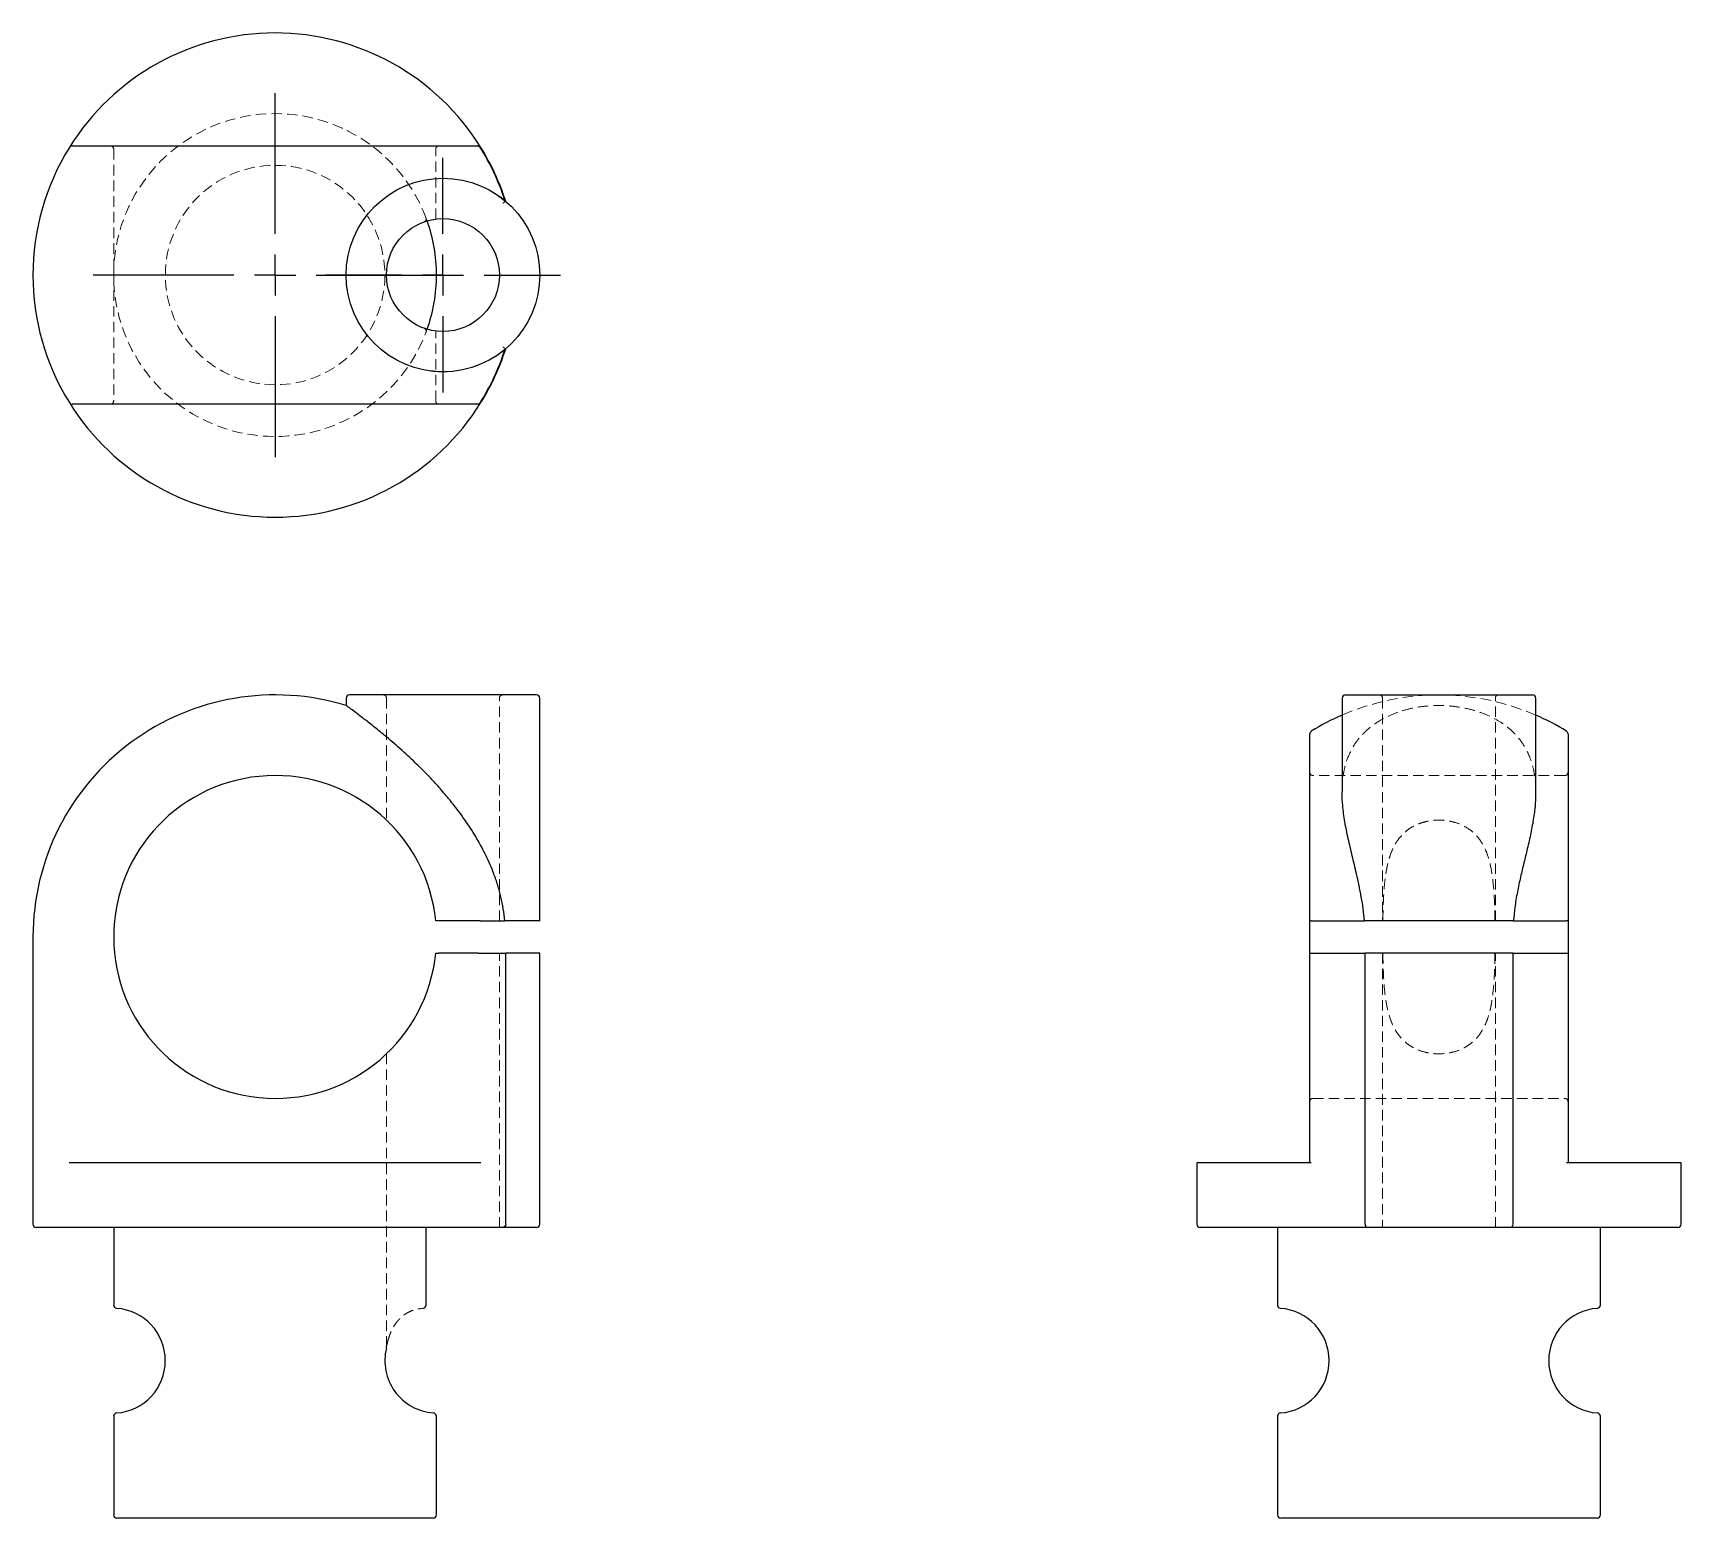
# Model space of a CAD drawing. Header units: millimetres. Extents: x 52 to 252, y 7 to 187.
import ezdxf

# ---------------------------------------------------------------- set-up
doc = ezdxf.new("R2010")
doc.units = ezdxf.units.MM
doc.linetypes.add('HIDDEN', pattern=[1.905, 1.27, -0.635])
doc.layers.add('10', color=7, linetype='Continuous')

# ---------------------------------------------------------------- blocks, each defined once
blk = doc.blocks.new('SW_CENTERMARKSYMBOL_0')
at = {"layer": '10', "color": 0}
for p, q in [((0, 5), (0, 14.26)), ((0, 0), (0, 2.5)), ((-5, 0), (-14.26, 0)), ((0, 0), (-2.5, 0)), ((0, 0), (0, -2.5)), ((0, 0), (2.5, 0)), ((5, 0), (14.26, 0)), ((0, -5), (0, -14.26))]:
    blk.add_line(p, q, dxfattribs=at)
blk = doc.blocks.new('SW_CENTERMARKSYMBOL_1')
at = {"layer": '10', "color": 0}
for p, q in [((0, 5), (0, 22.11)), ((0, 0), (0, 2.5)), ((-5, 0), (-22.11, 0)), ((0, 0), (-2.5, 0)), ((0, 0), (0, -2.5)), ((0, 0), (2.5, 0)), ((5, 0), (22.11, 0)), ((0, -5), (0, -22.11))]:
    blk.add_line(p, q, dxfattribs=at)

msp = doc.modelspace()

# ---------------------------------------------------------------- linework, layer by layer
at = {"color": 7, "linetype": 'Continuous', "lineweight": 25}
for p, q in [((56.97, 173.69), (106.21, 173.69)), ((106.29, 173.69), (106.21, 173.69)), ((106.21, 142.31), (56.97, 142.31)), ((106.29, 142.31), (106.21, 142.31)), ((90.25, 106.61), (90.25, 105.7)), ((113.39, 107), (90.65, 107)), ((113.78, 79.55), (113.78, 106.61)), ((211.24, 106.61), (211.24, 95.21)), ((211.63, 107), (223, 107)), ((223, 107), (234.37, 107)), ((234.76, 95.21), (234.76, 106.61)), ((207.31, 79.55), (207.31, 102.25)), ((238.69, 102.25), (238.69, 79.55)), ((106.21, 79.55), (101.53, 79.55)), ((106.55, 79.55), (109.55, 79.55)), ((113.78, 79.55), (109.55, 79.55)), ((207.31, 75.63), (207.31, 79.55)), ((207.5, 79.55), (213.96, 79.55)), ((232.04, 79.55), (213.96, 79.55)), ((232.04, 79.55), (238.5, 79.55)), ((238.69, 79.55), (238.69, 75.63)), ((52.22, 77.59), (52.22, 42.69)), ((106.29, 75.63), (101.53, 75.63)), ((106.29, 75.63), (106.62, 75.63)), ((106.62, 75.63), (109.64, 75.63)), ((109.64, 42.69), (109.64, 75.63)), ((113.78, 75.63), (109.64, 75.63)), ((113.78, 42.69), (113.78, 75.63)), ((207.31, 50.14), (207.31, 75.63)), ((207.31, 75.63), (207.5, 75.63)), ((207.5, 75.63), (214.04, 75.63)), ((214.04, 42.69), (214.04, 75.63)), ((231.96, 75.63), (214.04, 75.63)), ((231.96, 75.63), (231.96, 42.69)), ((231.96, 75.63), (238.5, 75.63)), ((238.5, 75.63), (238.69, 75.63)), ((238.69, 75.63), (238.69, 50.14)), ((106.62, 50.14), (56.63, 50.14)), ((193.59, 50.14), (193.59, 42.69)), ((207.5, 50.14), (193.59, 50.14)), ((252.41, 50.14), (238.5, 50.14)), ((252.41, 42.69), (252.41, 50.14)), ((109.3, 42.29), (52.61, 42.29)), ((62.02, 42.29), (62.02, 32.87)), ((99.98, 32.87), (99.98, 42.29)), ((113.39, 42.29), (109.3, 42.29)), ((214.26, 42.29), (193.98, 42.29)), ((203.39, 42.29), (203.39, 32.87)), ((231.74, 42.29), (214.26, 42.29)), ((252.02, 42.29), (231.74, 42.29)), ((242.61, 32.87), (242.61, 42.29)), ((95.15, 27.69), (95.15, 27.69)), ((62.02, 19.37), (62.02, 7.39)), ((101.24, 7.39), (101.24, 19.37)), ((203.39, 19.37), (203.39, 7.39)), ((242.61, 7.39), (242.61, 19.37)), ((100.84, 7), (62.41, 7)), ((223, 7), (203.78, 7)), ((242.22, 7), (223, 7))]:
    msp.add_line(p, q, dxfattribs=at)
at = {"color": 7, "linetype": 'HIDDEN', "lineweight": 18}
for p, q in [((62.02, 173.29), (62.02, 142.71)), ((101.14, 164.81), (101.14, 173.29)), ((99.95, 164.97), (100.1, 164.59)), ((100.1, 151.41), (99.95, 151.03)), ((101.14, 142.71), (101.14, 151.19)), ((95.16, 106.61), (95.16, 91.78)), ((108.88, 79.55), (108.88, 106.61)), ((216.14, 106.61), (216.14, 79.55)), ((229.86, 79.55), (229.86, 106.61)), ((238.29, 97.2), (207.71, 97.2)), ((108.88, 42.29), (108.88, 75.63)), ((216.14, 75.63), (216.14, 42.29)), ((229.86, 42.29), (229.86, 75.63)), ((95.16, 63.4), (95.16, 27.73)), ((207.71, 57.98), (238.29, 57.98))]:
    msp.add_line(p, q, dxfattribs=at)
msp.add_circle((81.63, 158), 13.33, dxfattribs=at)
at = {"color": 7, "linetype": 'Continuous', "lineweight": 25}
for radius in [11.76, 6.86]:
    msp.add_circle((102.02, 158), radius, dxfattribs=at)
for centre, radius, start, end in [((81.63, 158), 29.41, 31.8048, 148.1952), ((81.63, 158), 29.41, 148.1952, 211.8048), ((56.97, 173.29), 0.392, 90, 148.1952), ((106.29, 173.29), 0.392, 31.8048, 90), ((81.63, 158), 29.35, 17.946, 31.8841), ((81.63, 158), 29.41, 17.7425, 31.8048), ((81.63, 158), 19.61, 0, 19.6254), ((81.63, 158), 19.61, 340.3638, 0), ((81.63, 158), 29.35, 328.1159, 342.054), ((81.63, 158), 29.41, 328.1952, 342.2575), ((56.97, 142.71), 0.392, 211.8048, 270), ((81.63, 158), 29.41, 211.8048, 328.1952), ((106.29, 142.71), 0.392, 270, 328.1952), ((81.63, 77.59), 29.41, 72.9234, 180), ((90.65, 106.61), 0.392, 90, 180), ((113.39, 106.61), 0.392, 0, 90), ((211.63, 106.61), 0.392, 90, 180), ((234.37, 106.61), 0.392, 0, 90), ((223, 77.59), 29.41, 113.5782, 121.8048), ((223, 77.59), 29.41, 58.1952, 66.4218), ((207.71, 102.25), 0.392, 121.8048, 180), ((238.29, 102.25), 0.392, 0, 58.1952), ((81.63, 77.59), 19.61, 5.7392, 354.2608), ((52.61, 42.69), 0.392, 180, 270), ((113.39, 42.69), 0.392, 270, 0), ((193.98, 42.69), 0.392, 180, 270), ((252.02, 42.69), 0.392, 270, 0), ((62.41, 32.87), 0.392, 180, 265.8384), ((61.92, 26.12), 6.37, 274.1615, 85.8385), ((99.59, 32.87), 0.392, 274.4154, 0), ((203.78, 32.87), 0.392, 180, 265.8384), ((203.29, 26.12), 6.37, 274.1615, 85.8385), ((242.71, 26.12), 6.37, 94.1615, 265.8385), ((242.22, 32.87), 0.392, 274.1616, 0), ((101.33, 26.12), 6.37, 166.133, 265.8385), ((62.41, 19.37), 0.392, 94.1616, 180), ((100.84, 19.37), 0.392, 0, 85.8384), ((203.78, 19.37), 0.392, 94.1616, 180), ((242.22, 19.37), 0.392, 0, 85.8384), ((62.41, 7.39), 0.392, 180, 270), ((100.84, 7.39), 0.392, 270, 0), ((203.78, 7.39), 0.392, 180, 270), ((242.22, 7.39), 0.392, 270, 0)]:
    msp.add_arc(centre, radius, start, end, dxfattribs=at)
at = {"color": 7, "linetype": 'HIDDEN', "lineweight": 18}
for centre, radius, start, end in [((81.63, 158), 19.61, 20.8355, 339.1645), ((61.63, 173.29), 0.392, 0, 90), ((99.59, 164.83), 0.392, 289.595, 20.8355), ((99.59, 151.17), 0.392, 339.1645, 70.405), ((61.63, 142.71), 0.392, 270, 0), ((94.76, 106.61), 0.392, 0, 90), ((109.27, 106.61), 0.392, 90, 180), ((223, 77.59), 29.41, 66.4218, 113.5782), ((215.75, 106.61), 0.392, 0, 90), ((230.25, 106.61), 0.392, 90, 180), ((207.71, 97.59), 0.392, 180, 270), ((238.29, 97.59), 0.392, 270, 0), ((207.71, 57.59), 0.392, 90, 180), ((238.29, 57.59), 0.392, 0, 90)]:
    msp.add_arc(centre, radius, start, end, dxfattribs=at)
for points, knots in [([(101.14, 173.29), (101.14, 173.4), (101.18, 173.5), (101.33, 173.64), (101.43, 173.69), (101.53, 173.69)], [0, 0, 0, 0, 0.5, 0.5, 1, 1, 1, 1]), ([(109.64, 166.96), (109.64, 166.96), (109.6, 166.94), (109.48, 166.85), (109.39, 166.79), (109.3, 166.74)], [0, 0, 0, 0, 0.5, 0.5, 1, 1, 1, 1]), ([(109.64, 149.04), (109.64, 149.04), (109.6, 149.06), (109.48, 149.15), (109.39, 149.21), (109.3, 149.26)], [0, 0, 0, 0, 0.5, 0.5, 1, 1, 1, 1]), ([(101.53, 142.31), (101.43, 142.31), (101.33, 142.36), (101.18, 142.5), (101.14, 142.6), (101.14, 142.71)], [0, 0, 0, 0, 0.5, 0.5, 1, 1, 1, 1]), ([(211.25, 95.21), (211.25, 95.55), (211.25, 96.33), (211.4, 97.52), (211.74, 98.96), (212.28, 100.22), (212.96, 101.31), (213.71, 102.23), (214.76, 103.21), (216.16, 104.11), (217.7, 104.81), (219.3, 105.31), (221.05, 105.62), (222.79, 105.74), (224.5, 105.66), (226.09, 105.43), (227.6, 105.05), (229.01, 104.51), (230.32, 103.83), (231.36, 103.08), (232.16, 102.34), (232.98, 101.42), (233.67, 100.32), (234.2, 99.06), (234.51, 97.94), (234.69, 96.76), (234.78, 95.85), (234.76, 95.31), (234.75, 95.21)], [0, 0, 0, 0, 0.030674, 0.071403, 0.112124, 0.172581, 0.203597, 0.234608, 0.282653, 0.331958, 0.37254, 0.414238, 0.454858, 0.496909, 0.533825, 0.571841, 0.608451, 0.64597, 0.685769, 0.726438, 0.754549, 0.782665, 0.840461, 0.87741, 0.914366, 0.952357, 0.990354, 1, 1, 1, 1]), ([(229.81, 79.55), (229.8, 80.26), (229.78, 80.97), (229.73, 82.35), (229.69, 83.03), (229.57, 84.38), (229.49, 85.04), (229.26, 86.33), (229.11, 86.95), (228.8, 87.83), (228.69, 88.12), (228.42, 88.68), (228.27, 88.95), (227.93, 89.46), (227.74, 89.7), (227.33, 90.15), (227.1, 90.36), (226.59, 90.75), (226.32, 90.92), (225.74, 91.22), (225.42, 91.36), (224.77, 91.56), (224.44, 91.64), (223.91, 91.72), (223.73, 91.75), (223.37, 91.77), (223.19, 91.78), (222.66, 91.78), (222.3, 91.76), (221.59, 91.65), (221.25, 91.57), (220.59, 91.36), (220.28, 91.23), (219.69, 90.93), (219.42, 90.76), (218.91, 90.37), (218.68, 90.16), (218.27, 89.71), (218.08, 89.47), (217.74, 88.96), (217.59, 88.69), (217.32, 88.14), (217.2, 87.85), (217, 87.26), (216.91, 86.96), (216.75, 86.34), (216.68, 86.02), (216.51, 85.06), (216.43, 84.4), (216.31, 83.05), (216.27, 82.37), (216.22, 80.97), (216.2, 80.26), (216.19, 79.55)], [0, 0, 0, 0, 0.0625, 0.0625, 0.125, 0.125, 0.1875, 0.1875, 0.25, 0.25, 0.28125, 0.28125, 0.3125, 0.3125, 0.34375, 0.34375, 0.375, 0.375, 0.40625, 0.40625, 0.4375, 0.4375, 0.46875, 0.46875, 0.484375, 0.484375, 0.5, 0.5, 0.53125, 0.53125, 0.5625, 0.5625, 0.59375, 0.59375, 0.625, 0.625, 0.65625, 0.65625, 0.6875, 0.6875, 0.71875, 0.71875, 0.75, 0.75, 0.78125, 0.78125, 0.8125, 0.8125, 0.875, 0.875, 0.9375, 0.9375, 1, 1, 1, 1]), ([(207.54, 79.55), (207.57, 79.55), (207.62, 79.55), (207.68, 79.55), (207.71, 79.55)], [0, 0, 0, 0, 0.496735, 1, 1, 1, 1]), ([(238.29, 79.55), (238.34, 79.55), (238.4, 79.55), (238.45, 79.55), (238.46, 79.55)], [0, 0, 0, 0, 0.777248, 1, 1, 1, 1]), ([(207.71, 75.63), (207.66, 75.63), (207.6, 75.63), (207.54, 75.63), (207.53, 75.63)], [0, 0, 0, 0, 0.707628, 1, 1, 1, 1]), ([(216.19, 75.63), (216.2, 74.91), (216.22, 74.21), (216.27, 72.82), (216.31, 72.14), (216.43, 70.8), (216.51, 70.14), (216.74, 68.85), (216.89, 68.23), (217.2, 67.34), (217.31, 67.06), (217.58, 66.5), (217.73, 66.23), (218.07, 65.72), (218.26, 65.48), (218.67, 65.03), (218.9, 64.81), (219.41, 64.43), (219.68, 64.26), (220.26, 63.95), (220.58, 63.82), (221.23, 63.61), (221.56, 63.53), (222.09, 63.45), (222.27, 63.43), (222.63, 63.4), (222.81, 63.4), (223.34, 63.4), (223.7, 63.42), (224.41, 63.53), (224.75, 63.61), (225.41, 63.81), (225.72, 63.94), (226.31, 64.25), (226.58, 64.42), (227.09, 64.81), (227.32, 65.02), (227.73, 65.47), (227.92, 65.71), (228.26, 66.22), (228.41, 66.49), (228.68, 67.04), (228.8, 67.33), (229, 67.91), (229.09, 68.22), (229.25, 68.83), (229.32, 69.15), (229.49, 70.12), (229.57, 70.78), (229.69, 72.12), (229.73, 72.81), (229.78, 74.2), (229.8, 74.91), (229.81, 75.63)], [0, 0, 0, 0, 0.0625, 0.0625, 0.125, 0.125, 0.1875, 0.1875, 0.25, 0.25, 0.28125, 0.28125, 0.3125, 0.3125, 0.34375, 0.34375, 0.375, 0.375, 0.40625, 0.40625, 0.4375, 0.4375, 0.46875, 0.46875, 0.484375, 0.484375, 0.5, 0.5, 0.53125, 0.53125, 0.5625, 0.5625, 0.59375, 0.59375, 0.625, 0.625, 0.65625, 0.65625, 0.6875, 0.6875, 0.71875, 0.71875, 0.75, 0.75, 0.78125, 0.78125, 0.8125, 0.8125, 0.875, 0.875, 0.9375, 0.9375, 1, 1, 1, 1]), ([(238.47, 75.63), (238.44, 75.63), (238.38, 75.63), (238.32, 75.63), (238.29, 75.63)], [0, 0, 0, 0, 0.5402322, 1, 1, 1, 1]), ([(95.31, 28.46), (95.32, 28.49), (95.38, 28.75), (95.55, 29.26), (95.82, 29.88), (96.09, 30.37), (96.35, 30.74), (96.6, 31.04), (96.84, 31.3), (97.12, 31.55), (97.48, 31.81), (97.98, 32.09), (98.7, 32.37), (99.31, 32.44), (99.64, 32.48)], [0, 0, 0, 0, 0.017896, 0.156196, 0.270666, 0.361033, 0.436353, 0.496034, 0.549132, 0.604101, 0.669168, 0.756758, 0.867535, 1, 1, 1, 1]), ([(95.16, 27.73), (95.16, 27.73), (95.16, 27.71), (95.15, 27.7), (95.15, 27.69)], [0, 0, 0, 0, 0.498698, 1, 1, 1, 1])]:
    msp.add_open_spline(points, degree=3, knots=knots, dxfattribs=at)
at = {"color": 7, "linetype": 'Continuous', "lineweight": 25}
for points in [[(106.21, 173.69), (106.35, 173.69), (106.48, 173.61), (106.55, 173.5)], [(106.55, 142.5), (106.48, 142.39), (106.35, 142.31), (106.21, 142.31)], [(106.55, 79.55), (106.48, 79.55), (106.35, 79.55), (106.21, 79.55)], [(207.5, 79.55), (207.39, 79.55), (207.31, 79.55), (207.31, 79.55)], [(238.69, 79.55), (238.69, 79.55), (238.61, 79.55), (238.5, 79.55)]]:
    msp.add_open_spline(points, degree=3, dxfattribs=at)
for points, knots in [([(108.81, 167.6), (108.85, 167.58), (109.07, 167.43), (109.33, 167.21), (109.48, 167.1), (109.55, 167.04)], [0, 0, 0, 0, 0.084896, 0.584369, 1, 1, 1, 1]), ([(109.55, 148.96), (109.49, 148.91), (109.37, 148.81), (109.14, 148.63), (108.94, 148.49), (108.87, 148.44)], [0, 0, 0, 0, 0.400095, 0.800288, 1, 1, 1, 1]), ([(102.51, 146.25), (102.43, 146.25), (101.99, 146.22), (101.34, 146.23), (100.74, 146.32), (100.55, 146.34)], [0, 0, 0, 0, 0.119781, 0.711465, 1, 1, 1, 1]), ([(109.55, 79.55), (109.49, 80.04), (109.37, 81.01), (109.08, 82.45), (108.69, 83.88), (108.11, 85.55), (107.29, 87.45), (106.17, 89.55), (104.87, 91.59), (103.55, 93.38), (102.29, 94.92), (101.13, 96.23), (99.92, 97.52), (98.46, 98.96), (97.09, 100.22), (95.85, 101.31), (94.76, 102.23), (93.55, 103.21), (92.39, 104.11), (91.47, 104.81), (90.8, 105.31), (90.39, 105.61), (90.22, 105.73), (90.26, 105.7), (90.26, 105.7)], [0, 0, 0, 0, 0.037121, 0.074251, 0.112247, 0.150249, 0.210812, 0.271385, 0.333654, 0.395912, 0.439684, 0.48345, 0.528281, 0.573103, 0.639647, 0.673786, 0.707919, 0.760802, 0.815073, 0.85974, 0.905637, 0.950348, 0.996632, 1, 1, 1, 1]), ([(213.96, 79.55), (213.91, 80.04), (213.82, 81.01), (213.58, 82.45), (213.3, 83.88), (212.93, 85.55), (212.46, 87.45), (211.97, 89.55), (211.55, 91.59), (211.32, 93.38), (211.23, 94.58), (211.24, 95.11), (211.25, 95.21)], [0, 0, 0, 0, 0.082548, 0.165117, 0.24961, 0.334118, 0.468797, 0.603496, 0.741968, 0.880416, 0.977754, 1, 1, 1, 1]), ([(234.75, 95.21), (234.75, 94.75), (234.73, 93.74), (234.52, 92.08), (234.18, 90.23), (233.77, 88.4), (233.33, 86.62), (232.91, 84.87), (232.52, 83.05), (232.21, 81.27), (232.1, 80.09), (232.04, 79.55)], [0, 0, 0, 0, 0.099583, 0.222806, 0.349435, 0.476072, 0.583067, 0.690049, 0.799522, 0.908945, 1, 1, 1, 1]), ([(101.53, 79.55), (101.43, 79.55), (101.33, 79.55), (101.18, 79.55), (101.14, 79.55), (101.14, 79.55)], [0, 0, 0, 0, 0.5, 0.5, 1, 1, 1, 1]), ([(101.14, 75.63), (101.14, 75.63), (101.18, 75.63), (101.33, 75.63), (101.43, 75.63), (101.53, 75.63)], [0, 0, 0, 0, 0.5, 0.5, 1, 1, 1, 1]), ([(109.64, 42.69), (109.64, 42.58), (109.6, 42.48), (109.48, 42.33), (109.39, 42.29), (109.3, 42.29)], [0, 0, 0, 0, 0.5, 0.5, 1, 1, 1, 1]), ([(214.04, 42.69), (214.04, 42.58), (214.06, 42.48), (214.15, 42.33), (214.21, 42.29), (214.26, 42.29)], [0, 0, 0, 0, 0.5, 0.5, 1, 1, 1, 1]), ([(231.96, 42.69), (231.96, 42.58), (231.94, 42.48), (231.85, 42.33), (231.79, 42.29), (231.74, 42.29)], [0, 0, 0, 0, 0.5, 0.5, 1, 1, 1, 1]), ([(95.15, 27.69), (95.16, 27.71), (95.17, 27.78), (95.23, 28.1), (95.29, 28.35), (95.31, 28.46)], [0, 0, 0, 0, 0.29263, 0.705506, 1, 1, 1, 1]), ([(95.15, 27.64), (95.15, 27.65), (95.15, 27.66), (95.15, 27.68), (95.15, 27.69)], [0, 0, 0, 0, 0.502164, 1, 1, 1, 1])]:
    msp.add_open_spline(points, degree=3, knots=knots, dxfattribs=at)

# ---------------------------------------------------------------- block references
at = {"layer": '10'}
for name, p in [('SW_CENTERMARKSYMBOL_1', (81.63, 158)), ('SW_CENTERMARKSYMBOL_0', (102.02, 158))]:
    msp.add_blockref(name, p, dxfattribs=at)

doc.saveas('drawing.dxf')
